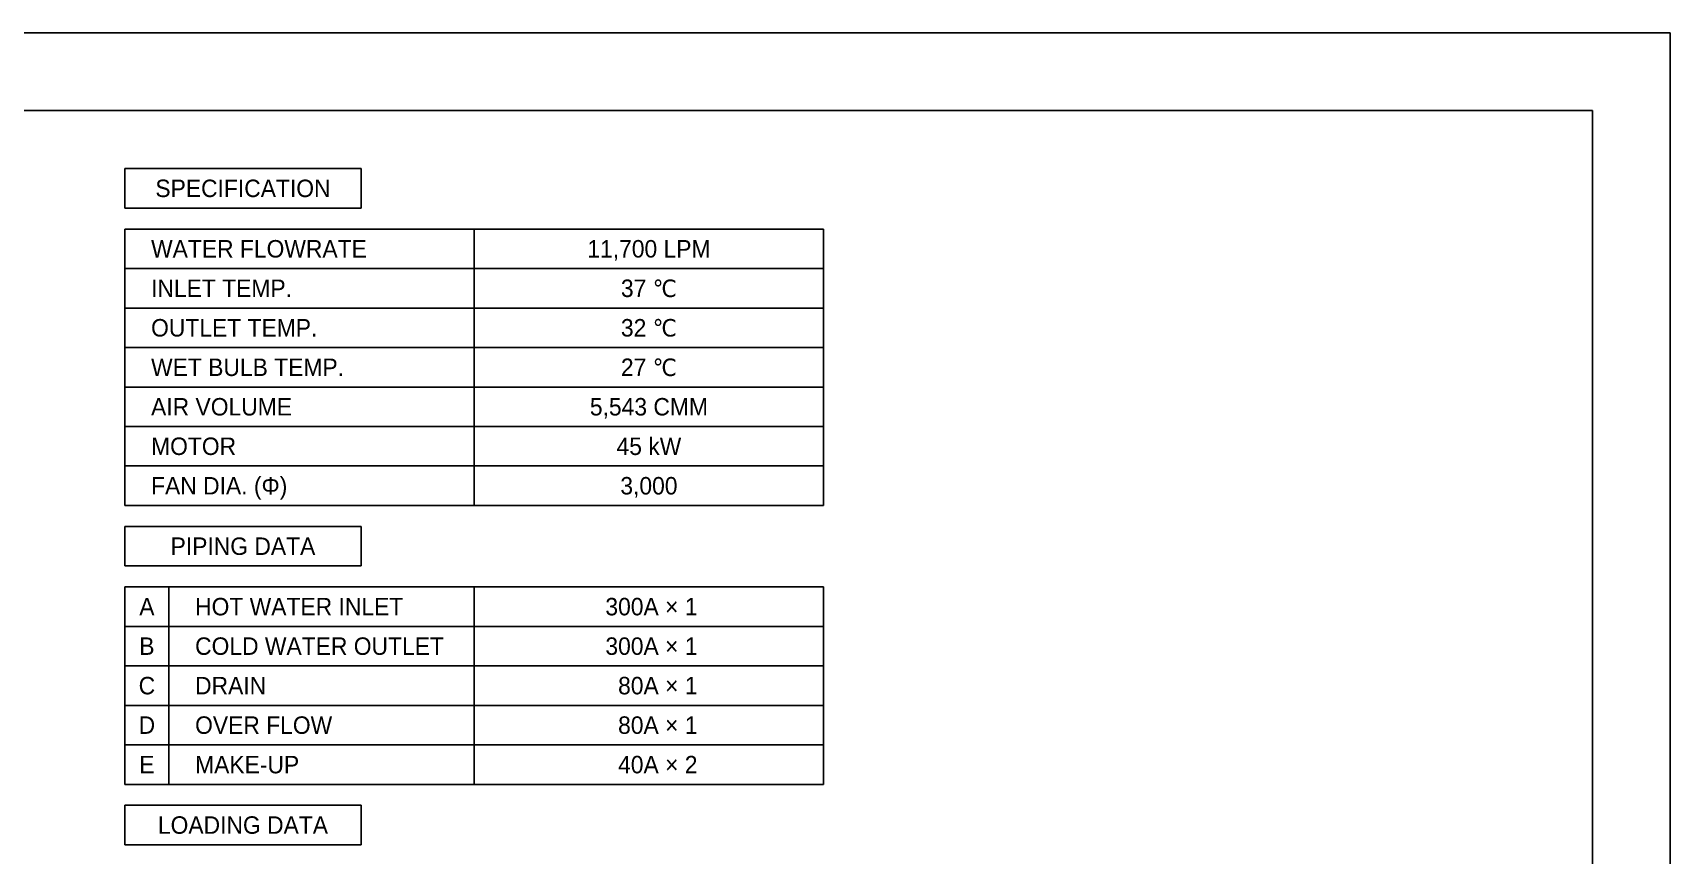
# Model space of a CAD drawing. Header units: millimetres. Extents: x 2905 to 24764, y 2030 to 17488.
# Drawn here: x 13795 to 24764, y 11976 to 17488 of the extents above; entities that cross this region are included whole.
import ezdxf
from ezdxf.enums import TextEntityAlignment as Align

# ---------------------------------------------------------------- set-up
doc = ezdxf.new("R2010")
doc.units = ezdxf.units.MM
doc.layers.get('DEFPOINTS').update_dxf_attribs({"color": 140})
for name, color, linetype in [('냉각탑_box', 1, 'Continuous'), ('냉각탑_form', 1, 'Continuous'), ('냉각탑_text', 3, 'Continuous')]:
    doc.layers.add(name, color=color, linetype=linetype)
doc.styles.add('돋움', font='Dotum.ttf', dxfattribs={"width": 0.8})

msp = doc.modelspace()

# ---------------------------------------------------------------- linework, layer by layer
at = {"layer": 'DEFPOINTS'}
for p, q in [((24764.4, 17487.6), (2905.2, 17487.6)), ((2905.2, 17487.6), (24764.4, 17487.6)), ((24764.4, 17487.6), (24764.4, 2030))]:
    msp.add_line(p, q, dxfattribs=at)
at = {"layer": '냉각탑_box'}
for p, q in [((14412.2, 16577.1), (15994.2, 16577.1)), ((14412.2, 16312.5), (14412.2, 16577.1)), ((15994.2, 16577.1), (15994.2, 16312.5)), ((15994.2, 16312.5), (14412.2, 16312.5)), ((14412.2, 16172.1), (19092.9, 16172.1)), ((14412.2, 14319.6), (14412.2, 16172.1)), ((16752.5, 16172.1), (16752.5, 14319.6)), ((19092.9, 16172.1), (19092.9, 14319.6)), ((14412.2, 15907.4), (19092.9, 15907.4)), ((14412.2, 15642.8), (19092.9, 15642.8)), ((14412.2, 15378.2), (19092.9, 15378.2)), ((14412.2, 15113.5), (19092.9, 15113.5)), ((14412.2, 14848.9), (19092.9, 14848.9)), ((14412.2, 14584.2), (19092.9, 14584.2)), ((19092.9, 14319.6), (14412.2, 14319.6)), ((14412.2, 14179.2), (15994.2, 14179.2)), ((14412.2, 13914.5), (14412.2, 14179.2)), ((15994.2, 14179.2), (15994.2, 13914.5)), ((15994.2, 13914.5), (14412.2, 13914.5)), ((14412.2, 13774.1), (19092.9, 13774.1)), ((14412.2, 12450.9), (14412.2, 13774.1)), ((14707.1, 13774.1), (14707.1, 12450.9)), ((16752.5, 13774.1), (16752.5, 12450.9)), ((19092.9, 13774.1), (19092.9, 12450.9)), ((14412.2, 13509.5), (19092.9, 13509.5)), ((14412.2, 13244.8), (19092.9, 13244.8)), ((14412.2, 12980.2), (19092.9, 12980.2)), ((14412.2, 12715.5), (19092.9, 12715.5)), ((19092.9, 12450.9), (14412.2, 12450.9)), ((14412.2, 12310.5), (15994.2, 12310.5)), ((14412.2, 12045.8), (14412.2, 12310.5)), ((15994.2, 12310.5), (15994.2, 12045.8)), ((15994.2, 12045.8), (14412.2, 12045.8))]:
    msp.add_line(p, q, dxfattribs=at)
at = {"layer": '냉각탑_form'}
for p, q in [((24243.9, 16967.1), (3425.6, 16967.1)), ((24243.9, 2550.5), (24243.9, 16967.1))]:
    msp.add_line(p, q, dxfattribs=at)

# ---------------------------------------------------------------- texts
at = {"layer": '냉각탑_text', "style": '돋움'}
for s, p in [('SPECIFICATION', (15203.2, 16444.8)), ('11,700 LPM', (17922.7, 16039.8)), ('37 ℃', (17922.7, 15775.1)), ('32 ℃', (17922.7, 15510.5)), ('27 ℃', (17922.7, 15245.8)), ('5,543 CMM', (17922.7, 14981.2)), ('45 kW', (17922.7, 14716.5)), ('3,000', (17922.7, 14451.9)), ('PIPING DATA', (15203.2, 14046.8)), ('A', (14559.7, 13641.8)), ('B', (14559.7, 13377.1)), ('C', (14559.7, 13112.5)), ('D', (14559.7, 12847.8)), ('E', (14559.7, 12583.2)), ('LOADING DATA', (15203.2, 12178.1))]:
    msp.add_text(s, height=117, dxfattribs=at).set_placement(p, align=Align.MIDDLE_CENTER)
for s, p in [('WATER FLOWRATE', (14587.7, 16039.8)), ('INLET TEMP.', (14587.7, 15775.1)), ('OUTLET TEMP.', (14587.7, 15510.5)), ('WET BULB TEMP.', (14587.7, 15245.8)), ('AIR VOLUME', (14587.7, 14981.2)), ('MOTOR', (14587.7, 14716.5)), ('FAN DIA. (Φ)', (14587.7, 14451.9)), ('HOT WATER INLET', (14882.6, 13641.8)), ('COLD WATER OUTLET', (14882.6, 13377.1)), ('DRAIN', (14882.6, 13112.5)), ('OVER FLOW', (14882.6, 12847.8)), ('MAKE-UP', (14882.6, 12583.2))]:
    msp.add_text(s, height=117, dxfattribs=at).set_placement(p, align=Align.MIDDLE_LEFT)
for s, p in [('300A × 1', (18248, 13641.8)), ('300A × 1', (18248, 13377.1)), ('80A × 1', (18248, 13112.5)), ('80A × 1', (18248, 12847.8)), ('40A × 2', (18248, 12583.2))]:
    msp.add_text(s, height=117, dxfattribs=at).set_placement(p, align=Align.MIDDLE_RIGHT)

doc.saveas('drawing.dxf')
